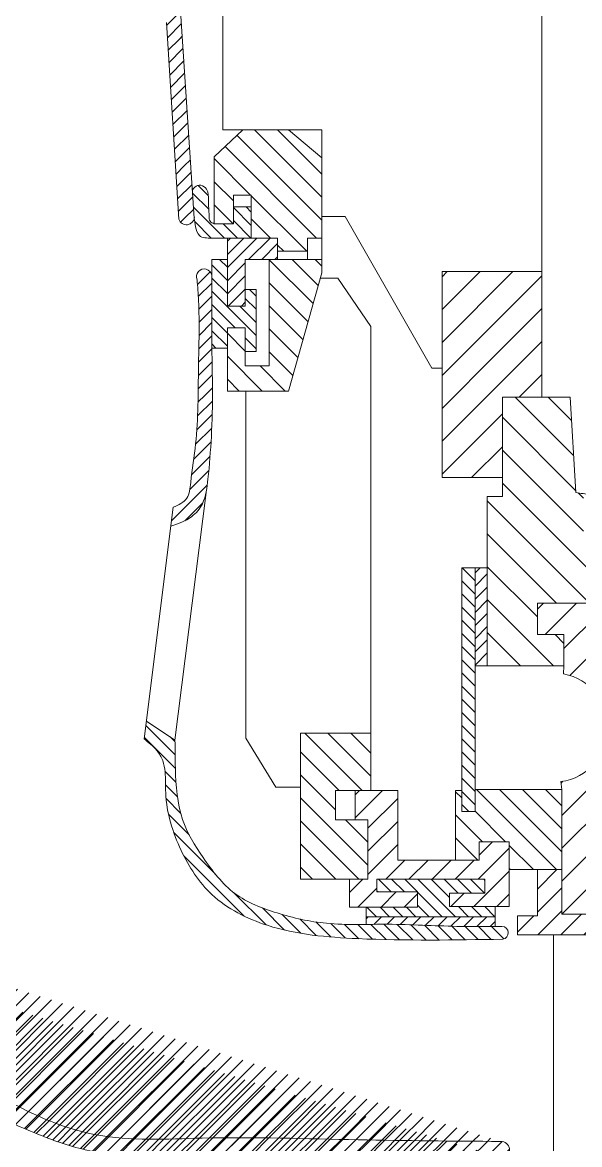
# Model space of a CAD drawing. Extents: x 0 to 420, y 0 to 297.
# Drawn here: x 187.74 to 196.75, y 206.93 to 225.08 of the extents above; entities that cross this region are included whole.
import ezdxf

# ---------------------------------------------------------------- set-up
doc = ezdxf.new("R2010")
doc.units = 0
doc.layers.get('0').update_dxf_attribs({"linetype": 'CONTINUOUS'})
pattern_1 = [(45, (-22278.84894499822, -14110.31309145952), (-0.1862814041743453, 0.1862814041743452), [])]
pattern_2 = [(45, (-22278.84894499822, -14110.31309145952), (-0.2661162916776361, 0.266116291677636), [])]
pattern_3 = [(45, (-22278.84894499822, -14110.31309145952), (-0.1064465166710545, 0.1064465166710544), [])]
pattern_4 = [(135, (-22278.84894499822, -14110.31309145952), (-0.1064465166710545, -0.1064465166710544), [])]
pattern_5 = [(135, (-22278.84894499822, -14110.31309145952), (-0.1862814041743454, -0.1862814041743451), [])]
pattern_6 = [(45, (-22278.84894499822, -14110.31309145952), (-0.1197523312549362, 0.1197523312549362), [])]

msp = doc.modelspace()

# ---------------------------------------------------------------- hatches: boundary and pattern name
at = {"lineweight": 0, "ltscale": 0.0007}
h = msp.add_hatch(dxfattribs=at)
h.set_pattern_fill('ANSI31', color=256, scale=0.17780091442155, angle=90, style=0)
h.set_pattern_definition([(135, (-22278.84894499822, -14110.31309145952), (-0.3991744375164543, -0.3991744375164539), [])])
edge = h.paths.add_edge_path()
edge.add_spline(control_points=[(205.5221335191965, 220.6778547719574), (204.8624074268671, 222.0901395928672), (203.6409993962477, 224.6587108267442), (201.4221865059074, 228.3592019372255), (198.9500422940407, 231.6609850664737), (195.6359060579598, 233.9923133584897), (192.486817290446, 235.138536203318), (190.5187138928867, 235.4445000766517), (189.7255463377278, 235.5678069200243)], knot_values=[0, 0, 0, 0, 0.0394116144397009, 0.07194053550463, 0.1092122998421962, 0.1428096829397149, 0.172874101123178, 0.1931697804338542, 0.1931697804338542, 0.1931697804338542, 0.1931697804338542], degree=3, periodic=0)
edge.add_line((189.7255463377407, 235.5678069200243), (186.8270464430812, 235.5678069200226))
edge.add_line((186.8270464430777, 235.5678069200223), (186.8270464430777, 234.8954384562427))
edge.add_line((186.8270464430777, 234.8954384562421), (190.0912147840007, 234.8954384562421))
edge.add_spline(control_points=[(190.0912147840142, 234.8954384562402), (190.3376907381801, 234.8518402524795), (191.4987393101251, 234.6464667409553), (194.1211283741214, 233.9472438982253), (197.3703948797969, 231.9575139427694), (200.2697622034728, 228.8886310484301), (202.8530067696299, 224.8968396577272), (204.2367127349538, 221.7363162475138), (205.0613791243729, 219.8526953810185)], knot_values=[0, 0, 0, 0, 0.0063362016953734, 0.0298472845141704, 0.068279229320375, 0.1008335283613333, 0.1360633846671188, 0.1880326541992186, 0.1880326541992186, 0.1880326541992186, 0.1880326541992186], degree=3, periodic=0)
edge.add_line((205.0677000830921, 219.8383548352867), (205.6722837651899, 219.8383548352818))
edge.add_line((205.6722837651889, 219.8383548352826), (205.8246473564619, 220.0290900983449))
edge.add_spline(control_points=[(205.8187040331227, 220.0418444204321), (205.7199177897989, 220.2538863692899), (205.6211315464838, 220.4659283181458), (205.5221335191965, 220.6778547719574)], knot_values=[0.1931697804338542, 0.1931697804338542, 0.1931697804338542, 0.1931697804338542, 0.1990838592113571, 0.1990838592113571, 0.1990838592113571, 0.1990838592113571], degree=3, periodic=0)
h = msp.add_hatch(dxfattribs=at)
h.set_pattern_fill('ANSI37', color=256, scale=0.3556018288431, style=0)
h.set_pattern_definition([(45, (-22278.84894499822, -14110.31309145952), (-0.7983488750329087, 0.7983488750329079), []), (135, (-22278.84894499822, -14110.31309145952), (-0.7983488750329087, -0.7983488750329079), [])])
edge = h.paths.add_edge_path()
edge.add_spline(control_points=[(207.0988679994607, 222.0870156284949), (207.0430023879331, 223.3894856511184), (206.9222628383364, 225.6169016822982), (205.4384542408886, 228.7018090105884), (204.3872910139259, 231.3401664099877), (202.6861967817271, 233.3750992455254), (201.6673822020032, 234.394501432968), (201.1513683807689, 234.9108128684205)], knot_values=[0, 0, 0, 0, 0.0325371009338241, 0.0558074828819014, 0.0858720184390901, 0.1038919056041721, 0.1223853360082364, 0.1223853360082364, 0.1223853360082364, 0.1223853360082364], degree=3, periodic=0)
edge.add_line((201.1513683807689, 234.9108128684162), (201.1513683807689, 235.5678069200243))
edge.add_line((201.1513683807689, 235.5678069200243), (189.7255463377268, 235.567806920026))
edge.add_spline(control_points=[(189.7255463377278, 235.5678069200243), (190.5187138928867, 235.4445000766517), (192.486817290446, 235.138536203318), (195.6359060579598, 233.9923133584897), (198.9500422940407, 231.6609850664737), (201.4221865059074, 228.3592019372255), (202.8626101799012, 225.9568925653344), (203.4933253900219, 224.7888621127372), (203.5138738315514, 224.7506771774634)], knot_values=[0, 0, 0, 0, 0.0202956793106762, 0.0503600974941394, 0.083957480591658, 0.1212292449292243, 0.1537581659941533, 0.1548566460277282, 0.1548566460277282, 0.1548566460277282, 0.1548566460277282], degree=3, periodic=0)
edge.add_line((203.5138738315601, 224.7506771774634), (204.5952412412743, 224.750677177465))
edge.add_line((204.5952412412757, 224.7506771774634), (207.0988679994564, 222.0870156285156))
h = msp.add_hatch(dxfattribs=at)
h.set_pattern_fill('ANSI31', color=256, scale=0.04741357717908, style=0)
h.set_pattern_definition(pattern_3)
edge = h.paths.add_edge_path()
edge.add_spline(control_points=[(190.2921780117253, 225.256755072889), (190.2789500900459, 225.3729004552172), (190.2548184588133, 225.5847838943513), (190.0796169608915, 225.8946664134829), (189.8672397460851, 226.2180866877066), (189.5132362508412, 226.4227662090882), (189.2754169039127, 226.5175243451546), (189.170703288372, 226.5592470525684)], knot_values=[0, 0, 0, 0, 0.0029219230961819, 0.0053304496666885, 0.0089214189910213, 0.0125582112758574, 0.0154192576419713, 0.0154192576419713, 0.0154192576419713, 0.0154192576419713], degree=3, periodic=0)
edge.add_line((189.170703288372, 226.5592470525727), (189.170703288372, 227.0845665367198))
edge.add_arc((189.0633755068359, 227.0845665367198), 0.1073277815366721, 0, 149.2909300618843)
edge.add_line((188.9710981453652, 227.1393765836975), (188.9710981453685, 226.389234412399))
edge.add_spline(control_points=[(188.9710981453652, 226.3892344124014), (189.060756121034, 226.3444790975313), (189.3088834618092, 226.2206193161592), (189.6370081883602, 226.0119504555646), (189.8814349766624, 225.7110882442972), (190.0034203706855, 225.4591122735209), (190.0495774040694, 225.2422831499337), (190.0600888783992, 225.1236835852037), (190.0643831802188, 225.0752315497556)], knot_values=[0, 0, 0, 0, 0.0025400655785161, 0.0070296001297371, 0.009687177092227, 0.0122527582127419, 0.0140349148909875, 0.0152658793943282, 0.0152658793943282, 0.0152658793943282, 0.0152658793943282], degree=3, periodic=0)
edge.add_line((190.0643831802232, 225.0752315497275), (190.081349697307, 224.810087403613))
edge.add_line((190.0813496973082, 224.8100874036144), (190.3223388801397, 224.8066643283889))
edge.add_line((190.322338880139, 224.8066643283877), (190.2921780117226, 225.256755072903))
h = msp.add_hatch(dxfattribs=at)
h.set_pattern_fill('ANSI31', color=256, scale=0.04741357717908, style=0)
h.set_pattern_definition(pattern_3)
h.paths.add_polyline_path([(190.3223388801432, 224.8066643283897), (190.0813496973082, 224.8100874036162), (190.2117032364886, 222.7729882359232), (190.4606107261392, 222.7432330886442)])
h = msp.add_hatch(dxfattribs=at)
h.set_pattern_fill('ANSI31', color=256, scale=0.08297376006339, angle=90, style=0)
h.set_pattern_definition(pattern_5)
h.paths.add_polyline_path([(192.0372900989784, 223.3377070919766), (191.3019372768122, 223.3377070919766), (190.8375039923424, 222.9032775214585), (190.8375039923424, 221.8206434063645), (191.1471264254577, 221.8206434063628), (191.1471264254577, 222.0913019351373), (191.1471264254577, 222.2846295859915), (191.4373970456594, 222.2846295859915), (191.4373970456594, 221.5889982881707), (191.8632516018293, 221.5889982881714), (191.8632516018293, 221.3763379178368), (192.3470359688285, 221.3763379178352), (192.3470359688285, 221.588998288173), (192.5770395145192, 221.5889982881714), (192.5770395145192, 222.883944801977)])
h = msp.add_hatch(dxfattribs=at)
h.set_pattern_fill('ANSI31', color=256, scale=0.04741357717908, style=0)
h.set_pattern_definition(pattern_3)
h.paths.add_polyline_path([(190.4606107261392, 222.7432330886442), (190.2117032364886, 222.7729882359211), (190.2548459597902, 222.098775580986), (190.5052166874685, 222.0775781723502)])
h = msp.add_hatch(dxfattribs=at)
h.set_pattern_fill('ANSI31', color=256, scale=0.04741357717908, angle=90, style=0)
h.set_pattern_definition(pattern_4)
edge = h.paths.add_edge_path()
edge.add_spline(control_points=[(190.5163267118794, 221.9117832393219), (190.5213814659928, 221.8665277084127), (190.5321176894661, 221.7704056257489), (190.5860760223232, 221.586822857497), (190.7222093764405, 221.5882142116394), (190.7989252640359, 221.5889982881697)], knot_values=[0, 0, 0, 0, 0.0011815603453188, 0.0025096168116767, 0.0042243151413623, 0.0042243151413623, 0.0042243151413623, 0.0042243151413623], degree=3, periodic=0)
edge.add_line((190.7989252640367, 221.5889982881697), (191.4373970456594, 221.5889982881709))
edge.add_line((191.4373970456594, 221.5889982881707), (191.4373970456594, 222.0913019351389))
edge.add_line((191.4373970456594, 222.0913019351389), (191.1471264254576, 222.0913019351371))
edge.add_line((191.1471264254577, 222.0913019351373), (191.1471264254577, 221.8206434063629))
edge.add_line((191.1471264254577, 221.8206434063628), (190.8375039923364, 221.8206434063645))
edge.add_spline(control_points=[(190.8375039923364, 221.8206434063642), (190.8119161459642, 221.830786216688), (190.7565700697363, 221.8527249427997), (190.7554042970467, 222.0101444404026), (190.7378707513098, 222.1682031172419), (190.7498086497959, 222.3679842669866), (190.6293366799912, 222.4594587420774), (190.5260547496862, 222.4282855102632), (190.4973175105416, 222.379805860672), (190.4862188812199, 222.361082501142)], knot_values=[0, 0, 0, 0, 0.0006394843056661, 0.0013831936699024, 0.0035245141277345, 0.0050511259748646, 0.0059956943838684, 0.0068579344156788, 0.0074004761800915, 0.0074004761800915, 0.0074004761800915, 0.0074004761800915], degree=3, periodic=0)
edge.add_line((190.4862188812234, 222.3610825011402), (190.5163267118805, 221.9117832393167))
h = msp.add_hatch(dxfattribs=at)
h.set_pattern_fill('ANSI31', color=256, scale=0.04741357717908, style=0)
h.set_pattern_definition(pattern_3)
h.paths.add_polyline_path([(190.5052166874643, 222.0775781723523), (190.2548459597947, 222.098775580986), (190.2670396090302, 221.9082193991515), (190.2696523578897, 221.9082636396067, -0.0407298687972907), (190.2680025824972, 221.9284826900708, 0.0407298687939087), (190.2696523578897, 221.908263639609), (190.516282720941, 221.9124397161785)])
h = msp.add_hatch(dxfattribs=at)
h.set_pattern_fill('ANSI31', color=256, scale=0.04741357717908, style=0)
h.set_pattern_definition(pattern_3)
edge = h.paths.add_edge_path()
edge.add_spline(control_points=[(190.5168894925786, 221.9067466418916), (190.5167017381744, 221.9084256053387), (190.516514225027, 221.9101044223312), (190.5163267118794, 221.9117832393239)], knot_values=[0.0041804835135873, 0.0041804835135873, 0.0041804835135873, 0.0041804835135873, 0.0042243151413726, 0.0042243151413726, 0.0042243151413726, 0.0042243151413726], degree=3, periodic=0)
edge.add_line((190.5162534356585, 221.912439220303), (190.2670396090341, 221.9082193991536))
edge.add_line((190.2670396090344, 221.9082193991536), (190.268022391538, 221.8928609712961))
edge.add_arc((190.3906048902742, 221.9329794380442), 0.1289804650752606, 198.1220958575318, 348.2649779047849)
h = msp.add_hatch(dxfattribs=at)
h.set_pattern_fill('ANSI31', color=256, scale=0.04741357717908, style=0)
h.set_pattern_definition(pattern_3)
h.paths.add_polyline_path([(191.0504929887973, 221.5889982881703), (191.0504929887939, 220.4870319096538), (191.340763608999, 220.4870319096538), (191.3407636089958, 221.2410088814755), (191.8632516018293, 221.2410088814755), (191.8632516018293, 221.5889982881714)])
h = msp.add_hatch(dxfattribs=at)
h.set_pattern_fill('ANSI31', color=256, scale=0.04741357717908, angle=90, style=0)
h.set_pattern_definition(pattern_4)
h.paths.add_polyline_path([(191.340763608999, 220.1390420469015), (191.3407636089968, 219.752387201249), (191.5149262732757, 219.752387201249), (191.5149262732757, 220.7576899823686), (191.3407636089979, 220.7576899823686), (191.340763608999, 220.4870319096538), (191.0504929887939, 220.4870319096538), (191.0504929887963, 221.2410088814787), (190.7989252640369, 221.241008881477), (190.7989252640369, 219.8103853596889), (191.0504929887953, 219.8103853596873), (191.0504929887939, 220.1390420469015)])
h = msp.add_hatch(dxfattribs=at)
h.set_pattern_fill('ANSI31', color=256, scale=0.08297376006339, angle=90, style=0)
h.set_pattern_definition(pattern_5)
h.paths.add_polyline_path([(192.5770395145192, 221.0283485111427), (192.5770395145192, 221.2410088814755), (191.7277918329905, 221.2410088814755), (191.7277918329905, 219.5203941114345), (191.3407636089958, 219.5203941114345), (191.340763608999, 220.1390420469015), (191.0504929887939, 220.1390420469015), (191.0504929887973, 219.1144065463038), (192.0374135357132, 219.1144065463038)])
h = msp.add_hatch(dxfattribs=at)
h.set_pattern_fill('ANSI31', color=256, scale=0.04741357717908, style=0)
h.set_pattern_definition(pattern_3)
edge = h.paths.add_edge_path()
edge.add_line((190.7983380265422, 219.8103853596896), (190.7989252640362, 219.8103853596879))
edge.add_line((190.7989252640359, 219.8103853596873), (190.7989252640359, 220.9880011333464))
edge.add_arc((190.6762334213939, 220.9641436130297), 0.1249898776975579, 11.00388874453261, 180.0000000015443)
edge.add_arc((190.6762334213939, 220.9641436130277), 0.1249898776975579, 180.0000000007721, 202.7180425935656)
edge.add_spline(control_points=[(190.5609406932632, 220.9158729556149), (190.5697080547587, 220.8021575703996), (190.6058974153367, 220.3327703918544), (190.5848021858422, 219.7185863882835), (190.5806712552639, 219.2111410249137), (190.5782028082446, 219.0641289730505)], knot_values=[0, 0, 0, 0, 0.0028843988437976, 0.0119060392097132, 0.0155999331047915, 0.0155999331047915, 0.0155999331047915, 0.0155999331047915], degree=3, periodic=0)
edge.add_line((190.5782028082446, 219.0641289730463), (190.8094477950276, 219.0319258633753))
edge.add_spline(control_points=[(190.8094477950347, 219.0319258633741), (190.809609948047, 219.0686043180738), (190.8098182426194, 219.3284366135887), (190.8036422655178, 219.5877091219569), (190.7983380265382, 219.8103853596917)], knot_values=[0, 0, 0, 0, 0.000926925230115, 0.0065669595654411, 0.0065669595654411, 0.0065669595654411, 0.0065669595654411], degree=3, periodic=0)
h = msp.add_hatch(dxfattribs=at)
h.set_pattern_fill('ANSI31', color=256, scale=0.1185339429477, style=0)
h.set_pattern_definition(pattern_2)
h.paths.add_polyline_path([(196.1353713308259, 219.6103187657707), (196.1353713308259, 221.0463481227908), (194.5217511732174, 221.0463481227888), (194.5217511732174, 219.8418863445368)])
h = msp.add_hatch(dxfattribs=at)
h.set_pattern_fill('ANSI31', color=256, scale=0.1185339429477, style=0)
h.set_pattern_definition(pattern_2)
h.paths.add_polyline_path([(196.1353713308217, 219.6103187657685), (194.521751173222, 219.8418863445368), (194.521751173222, 218.3255623678107), (195.4971862021367, 218.281267252061), (195.4971862021367, 219.0161495858228), (196.1353713308217, 219.0161495858228)])
h = msp.add_hatch(dxfattribs=at)
h.set_pattern_fill('ANSI31', color=256, scale=0.04741357717908, style=0)
h.set_pattern_definition(pattern_3)
edge = h.paths.add_edge_path()
edge.add_spline(control_points=[(190.1382169941804, 216.9320754771834), (190.257203174272, 216.9713674397312), (190.4633993810765, 217.0394991619671), (190.6969984423517, 217.3233738658876), (190.7494880731989, 217.7897653021299), (190.7968876371955, 218.3660831462463), (190.8084862563274, 218.8144291080806), (190.8094477950347, 219.0319258633741)], knot_values=[0.0065669595654411, 0.0065669595654411, 0.0065669595654411, 0.0065669595654411, 0.0096790771732284, 0.0119606226392497, 0.0154102631080732, 0.0212384002604834, 0.0267349030875294, 0.0267349030875294, 0.0267349030875294, 0.0267349030875294], degree=3, periodic=0)
edge.add_line((190.8094477950347, 219.0319258633765), (190.5782028082415, 219.0641289730493))
edge.add_spline(control_points=[(190.5782028082446, 219.0641289730505), (190.5736622480927, 218.7937091265477), (190.557877984021, 218.3128682871744), (190.4674528006461, 217.7734465526847), (190.4334726996691, 217.3534555102448), (190.2625811443059, 217.2753722263835), (190.1764388071353, 217.2360839580235)], knot_values=[0.0155999331047915, 0.0155999331047915, 0.0155999331047915, 0.0155999331047915, 0.0223946292364232, 0.0277428543595392, 0.0299310460003831, 0.0321520354687127, 0.0321520354687127, 0.0321520354687127, 0.0321520354687127], degree=3, periodic=0)
edge.add_line((190.1764388073079, 217.2360839581271), (190.1382169941802, 216.9320754771874))
h = msp.add_hatch(dxfattribs=at)
h.set_pattern_fill('ANSI31', color=256, scale=0.1185339429477, angle=90, style=0)
h.set_pattern_definition([(135, (-22278.84894499822, -14110.31309145952), (-0.2661162916776361, -0.266116291677636), [])])
edge = h.paths.add_edge_path()
edge.add_spline(control_points=[(196.8072745910837, 217.4557615735956), (196.7657967059698, 217.462382461821), (196.7246588594167, 217.4675954250928), (196.6835210128605, 217.472808388364)], knot_values=[0.0164223147131656, 0.0164223147131656, 0.0164223147131656, 0.0164223147131656, 0.0174883821772564, 0.0174883821772564, 0.0174883821772564, 0.0174883821772564], degree=3, periodic=0)
edge.add_line((196.6835210128605, 217.472808388364), (196.5945502250602, 219.0161495858247))
edge.add_line((196.5945502250602, 219.0161495858247), (195.4971862021405, 219.0161495858247))
edge.add_line((195.4971862021405, 219.0161495858247), (195.4971862021405, 217.412292760838))
edge.add_line((195.4971862021405, 217.4122927608381), (195.2533269833787, 217.4122927608381))
edge.add_line((195.2533269833787, 217.4122927608381), (195.2533269833787, 214.6715244477627))
edge.add_line((195.2533269833787, 214.6715244477626), (196.4929421146827, 214.6715244477626))
edge.add_line((196.4929421146826, 214.6715244477626), (196.4929421146826, 215.1790741780629))
edge.add_line((196.4929421146826, 215.1790741780629), (196.0661894049136, 215.1790741780629))
edge.add_line((196.0661894049136, 215.1790741780629), (196.0661894049136, 215.6866239083612))
edge.add_line((196.0661894049136, 215.6866239083612), (197.1635534278367, 215.6866239083612))
edge.add_line((197.1635534278367, 215.6866239083612), (197.1635534278367, 216.3502124705132))
edge.add_line((197.1635534278367, 216.3502124705132), (196.8072745910837, 216.3502124705132))
edge.add_line((196.8072745910837, 216.3502124705132), (196.8072745910837, 217.4557615735956))
h = msp.add_hatch(dxfattribs=at)
h.set_pattern_fill('ANSI31', color=256, scale=0.1185339429477, style=0)
h.set_pattern_definition(pattern_2)
h.paths.add_polyline_path([(195.4971862021367, 218.281267252063), (194.521751173222, 218.3255623678084), (194.521751173222, 217.7168224453222), (195.4971862021367, 217.7168224453222)])
h = msp.add_hatch(dxfattribs=at)
h.set_pattern_fill('ANSI31', color=256, scale=0.04741357717908, angle=90, style=0)
h.set_pattern_definition(pattern_4)
h.paths.add_polyline_path([(195.0565008073039, 214.6715244477626), (195.0565008073075, 216.2566769314541), (194.840601110913, 216.2566769314541), (194.840601110913, 212.3167093952409), (195.0565008073039, 212.3167093952424)])
h = msp.add_hatch(dxfattribs=at)
h.set_pattern_fill('ANSI31', color=256, scale=0.04741357717908, style=0)
h.set_pattern_definition(pattern_3)
h.paths.add_polyline_path([(195.0565008073039, 214.671524447761), (195.2533269833787, 214.6715244477626), (195.2533269833787, 216.2566769314558), (195.0565008073075, 216.2566769314541)])
h = msp.add_hatch(dxfattribs=at)
h.set_pattern_fill('ANSI31', color=256, scale=0.1185339429477, style=0)
h.set_pattern_definition(pattern_2)
edge = h.paths.add_edge_path()
edge.add_ellipse((197.5688129663092, 215.7160369739916), major_axis=(-0.2711394360876292, -0.7278476506421728), ratio=0.6061678507868549, start_angle=293.8231415403214, end_angle=383.40167314270457, ccw=False)
edge.add_line((197.0725145528832, 215.6866239083612), (196.0661894049136, 215.6866239083612))
edge.add_line((196.0661894049136, 215.6866239083612), (196.0661894049136, 215.1790741780629))
edge.add_line((196.0661894049136, 215.1790741780629), (196.4929421146826, 215.1790741780629))
edge.add_line((196.4929421146826, 215.1790741780629), (196.4929421146826, 214.6715244477627))
edge.add_line((196.4929421146826, 214.6715244477627), (196.4863809959977, 214.5413463974924))
edge.add_arc((196.326544120885, 213.6748210444166), 0.8811435831738856, -82.39213965861433, 79.54885352082869, ccw=False)
edge.add_line((196.443200810568, 212.8014338273587), (196.4575944108369, 212.6720184903197))
edge.add_line((196.4575944108369, 212.6720184903197), (196.4575944108369, 211.3778685780795))
edge.add_line((196.4575944108369, 211.3778685780795), (196.4575944108369, 210.6588962765343))
edge.add_line((196.4575944108369, 210.6588962765343), (196.9824903637289, 210.6588962765343))
edge.add_ellipse((197.5688129663092, 210.6460289008416), major_axis=(0, -1.55804385578237), ratio=0.3763325381992217, start_angle=178.6852920791057, end_angle=268.7427945070639, ccw=False)
edge.add_line((197.6045037833881, 212.2011836563617), (197.6045037833881, 215.0281686117389))
h = msp.add_hatch(dxfattribs=at)
h.set_pattern_fill('ANSI31', color=256, scale=0.04741357717908, angle=90, style=0)
h.set_pattern_definition(pattern_4)
edge = h.paths.add_edge_path()
edge.add_line((190.2035664793877, 213.4728712273995), (189.7419581530095, 213.780313733901))
edge.add_line((189.7419581530082, 213.7803137339007), (189.705390374365, 213.4894611047572))
edge.add_spline(control_points=[(189.7053903743647, 213.489461104754), (189.7791211306219, 213.4320271459985), (189.9028271672258, 213.3356640030649), (189.9999115498773, 213.1706838939357), (190.0239047528414, 213.0795239706025), (190.0299157516247, 213.0488387886083)], knot_values=[0, 0, 0, 0, 0.0023463934771473, 0.003936797234924, 0.0047258964750979, 0.0047258964750979, 0.0047258964750979, 0.0047258964750979], degree=3, periodic=0)
edge.add_line((190.0299157516163, 213.048838788632), (190.2097942299289, 213.0289766444646))
edge.add_spline(control_points=[(190.2097942299251, 213.0289766444639), (190.2057609691619, 213.177947402736), (190.2046637242791, 213.3254093150665), (190.2035664793919, 213.4728712273995)], knot_values=[0, 0, 0, 0, 0.0037460591093232, 0.0037460591093232, 0.0037460591093232, 0.0037460591093232], degree=3, periodic=0)
h = msp.add_hatch(dxfattribs=at)
h.set_pattern_fill('ANSI31', color=256, scale=0.08297376006339, angle=90, style=0)
h.set_pattern_definition(pattern_5)
h.paths.add_polyline_path([(193.3728034161239, 212.6540953057), (193.3728034161239, 213.5837436032717), (192.2316186033325, 213.5837436032717), (192.2316186033325, 211.2214059312679), (193.3213975250629, 211.2214059312679), (193.3213975250629, 212.1816280786906), (193.1157788838067, 212.1816280786906), (192.7970698667874, 212.1816280786906), (192.7970698667874, 212.6540953057)])
h = msp.add_hatch(dxfattribs=at)
h.set_pattern_fill('ANSI31', color=256, scale=0.04741357717908, angle=90, style=0)
h.set_pattern_definition(pattern_4)
edge = h.paths.add_edge_path()
edge.add_spline(control_points=[(190.4425227914892, 211.9213791806648), (190.3971736092183, 212.0070564613518), (190.2433544277924, 212.3477329455681), (190.2178237289117, 212.7387108480102), (190.2099183386897, 213.0243926174055), (190.2097942299251, 213.0289766444639)], knot_values=[0.0037460591093232, 0.0037460591093232, 0.0037460591093232, 0.0037460591093232, 0.0062002407611943, 0.0132665626019593, 0.0133818337901822, 0.0133818337901822, 0.0133818337901822, 0.0133818337901822], degree=3, periodic=0)
edge.add_line((190.2097942299251, 213.0289766444684), (190.0299157516123, 213.0488387886322))
edge.add_spline(control_points=[(190.0299157516247, 213.0488387886083), (190.0358620215942, 213.018484036804), (190.0547571347081, 212.8745145790918), (190.0389648208535, 212.4922056159013), (190.1203353516366, 212.1464516818312), (190.2044998521792, 211.9213791806627)], knot_values=[0.0047258964750979, 0.0047258964750979, 0.0047258964750979, 0.0047258964750979, 0.0055064983821878, 0.0083747581966499, 0.0143815661783325, 0.0143815661783325, 0.0143815661783325, 0.0143815661783325], degree=3, periodic=0)
edge.add_line((190.2044998521792, 211.9213791806627), (190.4425227914833, 211.9213791806627))
h = msp.add_hatch(dxfattribs=at)
h.set_pattern_fill('ANSI31', color=256, scale=0.08297376006339, style=0)
h.set_pattern_definition(pattern_1)
h.paths.add_polyline_path([(195.2161577721875, 211.2214059312679), (195.2161577721875, 210.9954433945556), (194.6404254535982, 210.9954433945556), (194.6404254535982, 210.7797515503965), (195.6068329444237, 210.7797515503965), (195.6068329444237, 211.8273971565774), (195.1205612514221, 211.8273971565774), (195.1205612514221, 211.5295370823187), (194.7401665189508, 211.5295370823187), (193.8046015781626, 211.5295370823187), (193.8046015781626, 212.6540953057), (193.3728034161239, 212.6540953057), (193.1157788838067, 212.6540953057), (193.1157788838067, 212.1816280786906), (193.3213975250629, 212.1816280786906), (193.3213975250629, 211.2214059312679), (193.0263188735957, 211.2214059312679), (193.0263188735957, 210.7694808578416), (194.1263788504608, 210.7694808578416), (194.1263788504608, 211.0159855481403), (193.4683987061424, 211.0159855481403), (193.4683987061424, 211.2214059312679)])
h = msp.add_hatch(dxfattribs=at)
h.set_pattern_fill('ANSI31', color=256, scale=0.08297376006339, angle=90, style=0)
h.set_pattern_definition(pattern_5)
h.paths.add_polyline_path([(195.6068329444237, 211.8273971565774), (195.6068329444237, 211.3778685780795), (196.4575944108369, 211.3778685780795), (196.4575944108369, 212.6720184903197), (195.0565008073039, 212.6720184903197), (195.0565008073039, 212.3167093952424), (194.840601110913, 212.3167093952409), (194.840601110913, 212.6593505343582), (194.7401665189508, 212.65935053436), (194.7401665189508, 211.5295370823187), (195.1205612514221, 211.5295370823187), (195.1205612514221, 211.8273971565774)])
h = msp.add_hatch(dxfattribs=at)
h.set_pattern_fill('ANSI31', color=256, scale=0.04741357717908, angle=90, style=0)
h.set_pattern_definition(pattern_4)
edge = h.paths.add_edge_path()
edge.add_spline(control_points=[(193.1654815530555, 210.4903584952086), (192.9932766298577, 210.4900569024945), (192.5504437202149, 210.4990685173271), (191.8724815725446, 210.6494524185729), (191.1234977136573, 210.9400402742084), (190.7228084922834, 211.4652763238023), (190.5059717810238, 211.8015063050359), (190.4425227914892, 211.9213791806648)], knot_values=[0.0133818337901822, 0.0133818337901822, 0.0133818337901822, 0.0133818337901822, 0.0177325984153978, 0.0246012066744614, 0.0309307522637284, 0.0374772584888666, 0.0409109553751366, 0.0409109553751366, 0.0409109553751366, 0.0409109553751366], degree=3, periodic=0)
edge.add_line((190.4425227914847, 211.9213791806627), (190.2044998521775, 211.9213791806627))
edge.add_spline(control_points=[(190.2044998521792, 211.9213791806627), (190.2340320728724, 211.8424041884257), (190.3824716777652, 211.4933184632133), (190.7800608232837, 210.8774971577026), (191.8284397175575, 210.3531453858141), (192.6768015098694, 210.2824853072464), (193.1809355360589, 210.2603470697925), (193.1916972487327, 210.2598834264945)], knot_values=[0.0143815661783325, 0.0143815661783325, 0.0143815661783325, 0.0143815661783325, 0.0164892764106234, 0.0238297639239011, 0.0324819224604977, 0.0449437162639102, 0.0452155514954069, 0.0452155514954069, 0.0452155514954069, 0.0452155514954069], degree=3, periodic=0)
edge.add_line((193.1916972486553, 210.2598834264989), (193.1654815530584, 210.4903584952095))
h = msp.add_hatch(dxfattribs=at)
h.set_pattern_fill('ANSI31', color=256, scale=0.08297376006339, style=0)
h.set_pattern_definition(pattern_1)
edge = h.paths.add_edge_path()
edge.add_line((199.1056771735432, 210.3232870844588), (199.1056771735429, 210.6806222686418))
edge.add_line((199.1056771735427, 210.680622268642), (199.4146682027299, 210.680622268642))
edge.add_line((199.4146682027299, 210.680622268642), (199.4146682027299, 210.9668191703701))
edge.add_line((199.4146682027299, 210.9668191703696), (199.1707283699617, 210.9668191703696))
edge.add_line((199.1707283699617, 210.9668191703696), (199.1707283699617, 211.3309592054447))
edge.add_spline(control_points=[(199.1707283699617, 211.3309592054449), (199.11210559279, 211.3436442354949), (198.9637830736117, 211.3609054324332), (198.8112059987673, 211.3224065460387), (198.717343499768, 211.298722767271)], knot_values=[0, 0, 0, 0, 0.9412794793044218, 2.446030947101434, 2.446030947101434, 2.446030947101434, 2.446030947101434], degree=3, periodic=0)
edge.add_line((198.7173434997692, 211.2987227672712), (198.7173434997692, 210.6588962765343))
edge.add_line((198.7173434997692, 210.6588962765343), (196.4575944108369, 210.6588962765343))
edge.add_line((196.4575944108369, 210.6588962765343), (196.4575944108369, 211.3778685780795))
edge.add_line((196.4575944108369, 211.3778685780795), (196.0645586635412, 211.3778685780795))
edge.add_line((196.0645586635409, 211.3778685780795), (196.0645586635409, 210.6319803762957))
edge.add_line((196.0645586635409, 210.6319803762957), (195.7393051429367, 210.6319803762957))
edge.add_line((195.7393051429367, 210.6319803762957), (195.7393051429367, 210.3232870844588))
edge.add_line((195.7393051429367, 210.3232870844588), (196.3247616030999, 210.3232870844588))
edge.add_line((196.3247616030997, 210.3232870844588), (199.1056771735429, 210.3232870844588))
h = msp.add_hatch(dxfattribs=at)
h.set_pattern_fill('ANSI31', color=256, scale=0.04741357717908, angle=90, style=0)
h.set_pattern_definition(pattern_4)
h.paths.add_polyline_path([(193.4683987061424, 211.2214059312679), (193.4683987061424, 211.0159855481403), (194.1263788504608, 211.0159855481403), (194.1263788504608, 210.7694808578416), (193.2938249801914, 210.7694808578416), (193.2938249801914, 210.6154150901976), (195.3811475280197, 210.6154150901976), (195.3811475280197, 210.7797515503965), (194.6404254535982, 210.7797515503965), (194.6404254535982, 210.9954433945556), (195.2161577721875, 210.9954433945556), (195.2161577721875, 211.2214059312679)])
h = msp.add_hatch(dxfattribs=at)
h.set_pattern_fill('ANSI31', color=256, scale=0.04741357717908, style=0)
h.set_pattern_definition(pattern_3)
edge = h.paths.add_edge_path()
edge.add_line((183.9355363256073, 209.5670982195248), (183.9355363256073, 210.2307494686461))
edge.add_spline(control_points=[(195.4949197793139, 206.7149365032992), (194.6910636257386, 206.7065503582347), (193.0117156883039, 206.6890307368875), (190.7778474081329, 206.8127587593076), (189.0180133592299, 206.7084419006045), (187.7580489288717, 207.1768428251937), (186.701053529301, 207.6792729141088), (185.757189594821, 208.404624840245), (185.1501463171507, 209.0946445812183), (184.7565616658884, 209.6915845920897), (184.4070045094972, 210.2315878060151), (184.0087313972947, 210.287070253312), (183.8443255760699, 210.30997322374)], knot_values=[0, 0, 0, 0, 0.0203193891682645, 0.0424495404278382, 0.0569147178967308, 0.0640535333773001, 0.0761673391349356, 0.0864603431669737, 0.0939748107520913, 0.0991690380035961, 0.1049220107112571, 0.1089662795721281, 0.1089662795721281, 0.1089662795721281, 0.1089662795721281], degree=3, periodic=0)
edge.add_line((183.8443255760679, 210.3099732237415), (183.4977130357308, 210.3099732237415))
edge.add_line((183.4977130357308, 210.3099732237415), (183.4977130357308, 209.9745407813317))
edge.add_line((183.4977130357308, 209.9745407813317), (183.1438563114467, 209.9745407813317))
edge.add_line((183.1438563114467, 209.9745407813317), (183.1438563114467, 210.4598765367481))
edge.add_line((183.1438563114467, 210.4598765367481), (182.7959964077948, 210.4598765367481))
edge.add_line((182.7959964077948, 210.4598765367481), (182.7959964077948, 210.8313682164702))
edge.add_line((182.7959964077948, 210.8313682164702), (182.3161904504919, 210.8313682164719))
edge.add_line((182.3161904504919, 210.8313682164717), (182.3161904504919, 210.4598765367481))
edge.add_line((182.3161904504919, 210.4598765367481), (181.9907184720794, 210.4598765367481))
edge.add_line((181.9907184720796, 210.4598765367481), (181.9907184720796, 209.5670982195252))
edge.add_line((181.9907184720796, 209.5670982195248), (183.9355363256073, 209.5670982195248))
h = msp.add_hatch(dxfattribs=at)
h.set_pattern_fill('ANSI31', color=256, scale=0.053340274326465, style=0)
h.set_pattern_definition(pattern_6)
edge = h.paths.add_edge_path()
edge.add_spline(control_points=[(195.4681577749557, 206.9822938118122), (194.700207842855, 206.9877365144421), (193.0902146075549, 206.99914704272), (190.9225356954781, 207.0765979029925), (188.8896718201293, 206.9463433979787), (187.3565825450592, 207.6677147679468), (186.1810498397158, 208.4991495682444), (185.3609613626466, 209.3875747511951), (184.8482773297391, 210.1298557539212), (184.3014881085692, 210.5544745706711), (183.9858963303408, 210.589983090268), (183.8644987699139, 210.6036420254844)], knot_values=[0, 0, 0, 0, 0.019417609482166, 0.0407086694133908, 0.0551650517837522, 0.0700467591523901, 0.0823259388381433, 0.0915860356636553, 0.100397661015603, 0.1052803876988567, 0.1083327499900303, 0.1083327499900303, 0.1083327499900303, 0.1083327499900303], degree=3, periodic=0)
edge.add_line((183.8644987698879, 210.6036420254844), (183.2666751364006, 210.6036420254827))
edge.add_line((183.2666751364007, 210.6036420254844), (183.2666751363973, 210.1538744506998))
edge.add_line((183.2666751364007, 210.1538744506981), (183.4367183853941, 210.1538744506998))
edge.add_line((183.4367183853907, 210.1538744507002), (183.4367183853876, 210.3099732237384))
edge.add_line((183.4367183853865, 210.30997322374), (183.8443255760376, 210.3099732237449))
edge.add_spline(control_points=[(183.8443255760699, 210.3099732237421), (183.8747905375315, 210.3057292249232), (183.9052554989927, 210.3014852261019), (183.9355363249762, 210.2969187534708)], knot_values=[0, 0, 0, 0, 0.0007494168640956, 0.0007494168640956, 0.0007494168640956, 0.0007494168640956], degree=3, periodic=0)
edge.add_spline(control_points=[(183.9355363249762, 210.2969187534708), (184.0442390997414, 210.2805259296325), (184.1505689534551, 210.2599774432302), (184.2460075219327, 210.2203552054398)], knot_values=[0.0007494168640956, 0.0007494168640956, 0.0007494168640956, 0.0007494168640956, 0.0034396899967177, 0.0034396899967177, 0.0034396899967177, 0.0034396899967177], degree=3, periodic=0)
edge.add_line((184.2460075219757, 210.2203552054225), (184.2460075219725, 210.5186109513106))
h = msp.add_hatch(dxfattribs=at)
h.set_pattern_fill('ANSI31', color=256, scale=0.04741357717908, angle=90, style=0)
h.set_pattern_definition(pattern_4)
edge = h.paths.add_edge_path()
edge.add_spline(control_points=[(195.4908410797606, 210.4603795048221), (195.4542762219007, 210.4600157114543), (195.4177113640451, 210.4596519180885), (195.3811475280178, 210.4593127033901)], knot_values=[0.0595965233780954, 0.0595965233780954, 0.0595965233780954, 0.0595965233780954, 0.0605215681208142, 0.0605215681208142, 0.0605215681208142, 0.0605215681208142], degree=3, periodic=0)
edge.add_spline(control_points=[(195.3811475280178, 210.4593127033901), (195.1740646285719, 210.4573915274185), (194.5959007834299, 210.4542283630042), (193.9021824216856, 210.4997183201325), (193.4117308579414, 210.4922459798945), (193.2938249801884, 210.4911427631097)], knot_values=[0.0419911978150951, 0.0419911978150951, 0.0419911978150951, 0.0419911978150951, 0.0472302801502287, 0.0566207374898827, 0.0595965233780954, 0.0595965233780954, 0.0595965233780954, 0.0595965233780954], degree=3, periodic=0)
edge.add_spline(control_points=[(193.2938249801884, 210.4911427631097), (193.2510238722286, 210.4907422834918), (193.2082379608258, 210.4904333770465), (193.1654815530555, 210.4903584952086)], knot_values=[0.0409109553751366, 0.0409109553751366, 0.0409109553751366, 0.0409109553751366, 0.0419911978150951, 0.0419911978150951, 0.0419911978150951, 0.0419911978150951], degree=3, periodic=0)
edge.add_line((193.1654815530555, 210.4903584952086), (193.1916972486525, 210.2598834264949))
edge.add_spline(control_points=[(193.1916972487327, 210.2598834264945), (193.9635610950757, 210.2266294723852), (194.733108986494, 210.2394667533479), (195.5026568779124, 210.252304034317)], knot_values=[0.0452155514954069, 0.0452155514954069, 0.0452155514954069, 0.0452155514954069, 0.0647124284083057, 0.0647124284083057, 0.0647124284083057, 0.0647124284083057], degree=3, periodic=0)
edge.add_arc((195.4885700265153, 210.3558773186236), 0.1045268606824542, 277.7451910812293, 448.7550375624307)
h = msp.add_hatch(dxfattribs=at)
h.set_pattern_fill('ANSI31', color=256, scale=0.04741357717908, style=0)
h.set_pattern_definition(pattern_3)
edge = h.paths.add_edge_path()
edge.add_line((193.2938249801914, 210.6154150901976), (193.2938249801914, 210.4911427631097))
edge.add_spline(control_points=[(193.2938249801914, 210.4911427631097), (193.4117308579459, 210.4922459798954), (193.9021824216931, 210.4997183201352), (194.5959007834337, 210.4542283630095), (195.1740646285709, 210.4573915274217), (195.3811475280197, 210.4593127033926)], knot_values=[0.0419911978150897, 0.0419911978150897, 0.0419911978150897, 0.0419911978150897, 0.0449669837032916, 0.0543574410429456, 0.0595965233780871, 0.0595965233780871, 0.0595965233780871, 0.0595965233780871], degree=3, periodic=0)
edge.add_line((195.3811475280197, 210.4593127033926), (195.3811475280197, 210.6154150901975))
edge.add_line((195.3811475280197, 210.6154150901976), (193.2938249801912, 210.6154150901976))
h = msp.add_hatch(dxfattribs=at)
h.set_pattern_fill('ANSI31', color=256, scale=0.053340274326465, style=0)
h.set_pattern_definition(pattern_6)
edge = h.paths.add_edge_path()
edge.add_spline(control_points=[(192.6922046427912, 207.0197689600709), (192.0114450073411, 207.0358859972436), (190.7614043033358, 207.0662735079452), (188.8896718201293, 206.9463433979787), (187.6363628592536, 207.5360684823572), (186.9798897713164, 207.9526651815864), (186.8270464430821, 208.0576516923667)], knot_values=[0.03360173266426, 0.03360173266426, 0.03360173266426, 0.03360173266426, 0.0508797617830258, 0.0653361441533871, 0.080217851522025, 0.0849021096954053, 0.0849021096954053, 0.0849021096954053, 0.0849021096954053], degree=3, periodic=0)
edge.add_line((186.8270464430821, 208.057651692371), (186.8270464430787, 207.658908221532))
edge.add_spline(control_points=[(186.8270464430821, 207.6589082215317), (187.1848714428404, 207.4498185755493), (187.8183025813845, 207.1544430924215), (189.0180133592257, 206.7084419006022), (190.6436322998155, 206.8048029531927), (191.9520646788022, 206.7463193269932), (192.6922046427869, 206.7249186164295)], knot_values=[0.0344113831997225, 0.0344113831997225, 0.0344113831997225, 0.0344113831997225, 0.044912746194828, 0.0520515616753705, 0.066516739144292, 0.0853114719843831, 0.0853114719843831, 0.0853114719843831, 0.0853114719843831], degree=3, periodic=0)
edge.add_line((192.6922046427869, 206.7249186164316), (192.6922046427835, 207.0197689600727))
h = msp.add_hatch(dxfattribs=at)
h.set_pattern_fill('ANSI31', color=256, scale=0.053340274326465, style=0)
h.set_pattern_definition(pattern_6)
edge = h.paths.add_edge_path()
edge.add_spline(control_points=[(195.4681577749557, 206.9822938118122), (194.700207842855, 206.9877365144421), (193.7735459569064, 206.9943040585921), (192.8503192850418, 207.0160255836526), (192.6922046427912, 207.0197689600709)], knot_values=[0.0849021096954053, 0.0849021096954053, 0.0849021096954053, 0.0849021096954053, 0.1043197191775712, 0.1083327499900303, 0.1083327499900303, 0.1083327499900303, 0.1083327499900303], degree=3, periodic=0)
edge.add_line((192.6922046427825, 207.0197689600731), (192.6922046427825, 206.7249186164286))
edge.add_spline(control_points=[(192.6922046427869, 206.7249186164295), (192.8235540208244, 206.7211207266282), (193.1116818081008, 206.713595735049), (193.4002024586957, 206.709331500877), (193.5572641036364, 206.707787667033)], knot_values=[0.0853114719843831, 0.0853114719843831, 0.0853114719843831, 0.0853114719843831, 0.0886468904038374, 0.0926267035841096, 0.0926267035841096, 0.0926267035841096, 0.0926267035841096], degree=3, periodic=0)
edge.add_spline(control_points=[(193.5572641036364, 206.707787667033), (194.0391289934814, 206.7030511871259), (194.5218740220147, 206.705619840072), (195.004841488758, 206.7100347255622)], knot_values=[0.0926267035841096, 0.0926267035841096, 0.0926267035841096, 0.0926267035841096, 0.1048367644199659, 0.1048367644199659, 0.1048367644199659, 0.1048367644199659], degree=3, periodic=0)
edge.add_spline(control_points=[(195.004841488758, 206.7100347255622), (195.1681839568073, 206.7115278660766), (195.3315518680627, 206.713232184689), (195.4949197793139, 206.7149365032992)], knot_values=[0.1048367644199659, 0.1048367644199659, 0.1048367644199659, 0.1048367644199659, 0.1089662795721302, 0.1089662795721302, 0.1089662795721302, 0.1089662795721302], degree=3, periodic=0)
edge.add_arc((195.4763605509933, 206.8480968260746), 0.1344474489004736, 277.9344894030827, 450.0001881797636)
edge.add_arc((195.4763605509977, 206.8480968260746), 0.1344474489004737, 90.00018818119942, 93.49784629599907)

# ---------------------------------------------------------------- linework, layer by layer
for p, q in [((196.1353713308244, 227.1099068972967), (196.1353713308244, 219.0161495858232)), ((190.9786871356278, 225.7495599611249), (190.9786871356278, 223.3377070919766)), ((190.2921780117257, 225.2567550728867), (190.5163267118798, 221.9117832393235)), ((190.0643831802199, 225.0752315497532), (190.2680223915405, 221.8928609712956)), ((190.8375039923424, 222.9032775214585), (191.3019372768141, 223.3377070919782)), ((190.9786871356278, 223.3377070919766), (192.5770395145192, 223.3377070919766)), ((192.5770395145192, 222.883944801977), (192.0372900989764, 223.3377070919782)), ((192.5770395145192, 223.3377070919766), (192.5770395145192, 221.0283485111427)), ((190.8375039923424, 222.9032775214585), (190.8375039923424, 221.8206434063629)), ((191.1471264254577, 222.2846295859919), (191.1471264254577, 222.0913019351373)), ((191.4373970456594, 222.2846295859919), (191.1471264254577, 222.2846295859919)), ((191.4373970456594, 222.2846295859919), (191.4373970456594, 221.5889982881716)), ((191.1471264254577, 222.0913019351373), (191.1471264254577, 221.8206434063629)), ((191.1471264254577, 222.0913019351373), (191.4373970456594, 222.0913019351391)), ((192.5770395145192, 221.9396355558957), (192.9569914425321, 221.9396355558957)), ((192.9569914425321, 221.9396355558957), (194.3591785658437, 219.4830953069626)), ((191.1471264254577, 221.8206434063629), (190.8375039923391, 221.8206434063645)), ((191.8632516018258, 221.5889982881716), (190.7989252640403, 221.5889982881697)), ((191.0504929887939, 220.4870319096523), (191.0504929887973, 221.5889982881697)), ((191.8632516018293, 221.5889982881697), (191.8632516018293, 221.2410088814755)), ((192.3470359688285, 221.5889982881716), (192.3470359688285, 221.2410088814755)), ((192.5770395145192, 221.5889982881716), (192.3470359688319, 221.5889982881732)), ((192.3470359688285, 221.3763379178355), (191.8632516018293, 221.3763379178371)), ((190.7989252640369, 221.241008881477), (190.7989252640369, 219.8103853596889)), ((191.0504929887939, 221.2410088814787), (190.7989252640369, 221.241008881477)), ((192.5770395145224, 221.2410088814755), (191.340763608999, 221.2410088814755)), ((191.3407636089958, 221.2410088814755), (191.340763608999, 220.4870319096523)), ((191.7277918329905, 219.5203941114347), (191.7277918329905, 221.241008881477)), ((192.5770395145192, 221.0283485111427), (192.0374135357132, 219.1144065463041)), ((194.5217511732244, 221.04634812279), (194.5217511732244, 217.7168224453231)), ((196.1353713308277, 221.04634812279), (194.5217511732244, 221.04634812279)), ((192.8381947027101, 220.9386983544124), (192.5517631192799, 220.9386983544106)), ((192.8381947027101, 220.9386983544124), (193.3728034161239, 220.1580999763505)), ((191.5149262732757, 220.7576899823686), (191.3407636089958, 220.7576899823686)), ((191.5149262732757, 219.7523872012491), (191.5149262732757, 220.7576899823686)), ((191.3407636089958, 220.487031909654), (191.0504929887973, 220.487031909654)), ((191.0504929887973, 219.1144065463041), (191.0504929887939, 220.1390420469016)), ((191.3407636089958, 220.1390420469016), (191.0504929887973, 220.1390420469016)), ((191.340763608999, 220.1390420468996), (191.3407636089958, 219.5203941114347)), ((193.3728034161239, 220.1580999763505), (193.3728034161239, 212.6540953057)), ((190.7989252640369, 219.8103853596889), (191.0504929887973, 219.8103853596873)), ((191.5149262732757, 219.7523872012491), (191.3407636089958, 219.7523872012491)), ((191.3407636089958, 219.5203941114347), (191.7277918329905, 219.5203941114347)), ((194.3591785658437, 219.4830953069626), (194.5217511732244, 219.4830953069626)), ((192.0374135357132, 219.1144065463041), (191.0504929887973, 219.1144065463041)), ((191.3513511794373, 213.5006117032548), (191.3513511794373, 219.1144065463041)), ((195.4971862021405, 219.0161495858249), (195.4971862021405, 217.4122927608381)), ((196.5945502250602, 219.0161495858249), (195.4971862021405, 219.0161495858249)), ((196.6835210128605, 217.4728083883644), (196.5945502250602, 219.0161495858249)), ((194.5217511732244, 217.7168224453231), (195.4971862021405, 217.7168224453231)), ((190.7065520907686, 217.4735158633042), (190.203566479393, 213.4728712273992)), ((195.2533269833787, 217.4122927608381), (195.2533269833787, 214.6715244477627)), ((195.4971862021405, 217.4122927608381), (195.2533269833787, 217.4122927608381)), ((190.1764388072849, 217.2360839579211), (189.7053903743688, 213.4894611047537)), ((194.840601110913, 216.2566769314542), (194.840601110913, 212.3167093952444)), ((195.0565008073075, 216.2566769314542), (194.840601110913, 216.2566769314542)), ((195.0565008073075, 216.2566769314542), (195.0565008073039, 214.6715244477627)), ((195.0565008073075, 216.2566769314542), (195.2533269833787, 216.2566769314558)), ((196.0661894049136, 215.6866239083615), (199.1550664836684, 215.6866239083615)), ((196.0661894049136, 215.1790741780629), (196.0661894049136, 215.6866239083615)), ((196.4929421146826, 215.1790741780629), (196.0661894049136, 215.1790741780629)), ((196.4929421146826, 214.6715244477627), (196.4929421146826, 215.1790741780629)), ((195.0565008073039, 214.6715244477627), (195.0565008073039, 212.3167093952424)), ((195.2533269833787, 214.6715244477627), (195.0565008073039, 214.671524447761)), ((195.2533269833787, 214.6715244477627), (196.4929421146826, 214.6715244477627)), ((196.4929421146826, 214.6715244477627), (196.4863809959976, 214.5413463974909)), ((190.203566479393, 213.4728712273992), (189.7419581530117, 213.780313733906)), ((192.2316186033325, 211.221405931268), (192.2316186033325, 213.5837436032717)), ((192.2316186033325, 213.5837436032717), (193.3728034161239, 213.5837436032717)), ((191.3513511794373, 213.5006117032548), (191.8366001206817, 212.7128411311346)), ((191.8366001206817, 212.7128411311346), (192.2316186033325, 212.7128411311346)), ((192.7970698667874, 212.6540953057), (192.7970698667874, 212.1816280786909)), ((193.3728034161239, 212.6540953057), (192.7970698667874, 212.6540953057)), ((193.1157788838067, 212.1816280786909), (193.1157788838067, 212.6540953057)), ((193.3728034161239, 212.6540953057), (193.8046015781626, 212.6540953057)), ((193.8046015781626, 212.6540953057), (193.8046015781626, 211.5295370823187)), ((194.7401665189508, 212.65935053436), (194.8406011109094, 212.6593505343584)), ((194.7401665189508, 211.5295370823187), (194.7401665189508, 212.65935053436)), ((196.4575944108369, 212.6720184903197), (195.0565008073039, 212.6720184903197)), ((196.4575944108369, 212.6720184903197), (196.443200810568, 212.8014338273587)), ((196.4575944108369, 212.6720184903197), (196.4575944108369, 211.3778685780795)), ((195.0565008073039, 212.3167093952424), (194.8406011109094, 212.316709395241)), ((192.7970698667874, 212.1816280786909), (193.1157788838067, 212.1816280786909)), ((193.1157788838067, 212.1816280786909), (193.3213975250629, 212.1816280786909)), ((193.3213975250629, 212.1816280786909), (193.3213975250629, 211.221405931268)), ((195.1205612514221, 211.8273971565774), (195.6068329444237, 211.8273971565774)), ((195.1205612514221, 211.5295370823187), (195.1205612514221, 211.8273971565774)), ((195.6068329444237, 211.8273971565774), (195.6068329444237, 210.7797515503967)), ((193.8046015781626, 211.5295370823187), (194.7401665189508, 211.5295370823187)), ((194.7401665189508, 211.5295370823187), (195.1205612514221, 211.5295370823187)), ((196.4575944108369, 211.3778685780795), (195.6068329444237, 211.3778685780795)), ((196.0645586635409, 211.3778685780795), (196.0645586635409, 210.6319803762958)), ((196.4575944108369, 211.3778685780795), (196.4575944108369, 210.6588962765343)), ((193.3213975250629, 211.221405931268), (192.2316186033325, 211.221405931268)), ((193.0263188735957, 210.7694808578418), (193.0263188735957, 211.221405931268)), ((193.4683987061424, 211.221405931268), (193.4683987061424, 211.0159855481403)), ((195.2161577721875, 211.221405931268), (193.4683987061424, 211.221405931268)), ((195.2161577721875, 210.9954433945558), (195.2161577721875, 211.221405931268)), ((193.4683987061424, 211.0159855481403), (194.1263788504608, 211.0159855481403)), ((194.1263788504608, 211.0159855481403), (194.1263788504608, 210.7694808578418)), ((194.6404254535982, 210.9954433945558), (195.2161577721875, 210.9954433945558)), ((194.6404254535982, 210.7797515503967), (194.6404254535982, 210.9954433945558)), ((194.1263788504608, 210.7694808578418), (193.0263188735957, 210.7694808578418)), ((193.2938249801914, 210.4911427631107), (193.2938249801914, 210.7694808578435)), ((195.6068329444237, 210.7797515503967), (194.6404254535982, 210.7797515503967)), ((195.3811475280197, 210.4593127033912), (195.3811475280197, 210.7797515503967)), ((196.4575944108369, 210.6588962765343), (198.7173434997692, 210.6588962765343)), ((195.3811475280197, 210.6154150901976), (193.2938249801914, 210.6154150901976)), ((195.7393051429367, 210.6319803762958), (195.7393051429367, 210.323287084459)), ((196.0645586635409, 210.6319803762958), (195.7393051429367, 210.6319803762958)), ((195.7393051429367, 210.323287084459), (196.3247616030997, 210.323287084459)), ((196.3247616030997, 210.323287084459), (199.1056771735427, 210.323287084459)), ((196.3247616030997, 210.323287084459), (196.3247616030997, 206.7913384676611))]:
    msp.add_line(p, q, dxfattribs=at)
for centre, radius, start, end in [((190.3906048902806, 221.9329794380389), 0.1289804650759353, 198.1220958549355, 355.4145410349101), ((190.6762334213939, 220.9641436130295), 0.1249898776982238, 11.00388874272242, 202.7180425942753), ((196.326544120885, 213.6748210444167), 0.8811435831738874, 277.6078603413779, 79.54885352081733), ((195.4885700265204, 210.3558773186224), 0.1045268606826879, 277.745191081223, 88.75503765473162), ((195.4763605510044, 206.8480968260752), 0.1344474489004897, 277.9344894173058, 93.4978462974252)]:
    msp.add_arc(centre, radius, start, end, dxfattribs=at)
for points, knots in [([(189.7255463377275, 235.5678069200215), (190.5187138928866, 235.4445000766513), (192.4868172904402, 235.1385362033182), (195.6359060579595, 233.9923133584881), (198.9500422940439, 231.6609850664729), (201.4221865059035, 228.3592019372258), (203.7611528427385, 224.4583213470374), (205.0616030327492, 221.6669408529683), (205.8187040331227, 220.0418444204281)], [0, 0, 0, 0, 2.405726893497811, 5.969380923214146, 9.951811214488268, 14.36978040203246, 18.22556167569415, 23.59819480957134, 23.59819480957134, 23.59819480957134, 23.59819480957134]), ([(190.0912147840145, 234.8954384562388), (190.3376907381822, 234.8518402524793), (191.4987393101265, 234.6464667409531), (194.1211283741246, 233.9472438982257), (197.3703948797951, 231.9575139427631), (200.269762203482, 228.8886310484344), (202.8530067696228, 224.8968396577246), (204.2367127349517, 221.7363162475108), (205.0613791243725, 219.8526953810202)], [0, 0, 0, 0, 0.7510549702631351, 3.537916319747596, 8.093406272774647, 11.95219569799811, 16.1281294753999, 22.28825190515138, 22.28825190515138, 22.28825190515138, 22.28825190515138]), ([(190.8375039923364, 221.8206434063637), (190.8119161459622, 221.8307862166867), (190.7565700697292, 221.8527249427967), (190.7554042970516, 222.0101444404039), (190.7378707513041, 222.1682031172424), (190.7498086498017, 222.3679842669868), (190.6293366799943, 222.4594587420799), (190.526054749687, 222.428285510265), (190.4973175105396, 222.37980586067), (190.4862188812199, 222.3610825011418)], [0, 0, 0, 0, 0.075800596204673, 0.1639553995557966, 0.4177745565363557, 0.5987298781256707, 0.7106932960291461, 0.8128980067680702, 0.8772076213182657, 0.8772076213182657, 0.8772076213182657, 0.8772076213182657]), ([(190.7989252640362, 221.5889982881701), (190.7222093764397, 221.5882142116391), (190.5860760223245, 221.586822857496), (190.5321176894655, 221.7704056257464), (190.5213814659961, 221.8665277084131), (190.5163267118794, 221.9117832393214)], [0, 0, 0, 0, 0.2032499539850498, 0.3606697233992703, 0.5007247299605734, 0.5007247299605734, 0.5007247299605734, 0.5007247299605734]), ([(190.5609406932633, 220.9158729556151), (190.5697080547635, 220.8021575704015), (190.605897415334, 220.3327703918521), (190.5756139621938, 219.4510728261988), (190.5811853876602, 218.4519061041537), (190.4674528006464, 217.7734465526782), (190.4334607321617, 217.3533075928827), (190.2623146670256, 217.275250579363), (190.1760389496443, 217.2359015891733)], [0, 0, 0, 0, 0.3418991679892444, 1.411269772419008, 2.654523704245185, 3.288469915861606, 3.547844898976983, 3.811514877138212, 3.811514877138212, 3.811514877138212, 3.811514877138212]), ([(190.7983380265383, 219.8103853596915), (190.8036422655166, 219.5877091219557), (190.8149874956395, 219.1114271953011), (190.7998614437235, 218.4022408157941), (190.7494880732, 217.7897653021316), (190.6969984423533, 217.3233738658828), (190.4633529997251, 217.0394427983312), (190.2570689177013, 216.9713230917909), (190.1380155992002, 216.9320089719646)], [0, 0, 0, 0, 0.6685355081271761, 1.429929762984012, 2.120761839698325, 2.529661326220479, 2.800101906321273, 3.169201604846806, 3.169201604846806, 3.169201604846806, 3.169201604846806]), ([(198.3707777278547, 216.5518857607231), (198.3422850977352, 216.5749957801704), (198.246549116425, 216.6526460490503), (198.0046648305114, 216.6096368400062), (197.707130096249, 216.6199529233707), (197.4570750828953, 216.8085896700503), (197.2193458208329, 217.0208094012617), (197.1857847677109, 217.3498287760132), (196.9095628370485, 217.444164503814), (196.761938067185, 217.462871426215), (196.6835210128605, 217.4728083883625)], [0, 0, 0, 0, 0.1070537595959334, 0.359703428039547, 0.6778980525379517, 0.9826789528902796, 1.269889975739756, 1.619500509076426, 1.832089308974638, 2.072966895246364, 2.072966895246364, 2.072966895246364, 2.072966895246364]), ([(189.7053903743647, 213.4894611047553), (189.7791211306244, 213.4320271459983), (189.9028271672273, 213.335664003062), (190.0159475029787, 213.1434332360975), (190.0560477446042, 212.9057583686593), (190.0355175590357, 212.4087524181037), (190.2505272223379, 211.6976857295547), (190.7800608232792, 210.8774971576956), (191.8284397175605, 210.3531453858127), (193.4502313116587, 210.2180663163659), (194.7223795640294, 210.2392877695449), (195.5026568779165, 210.252304034318)], [0, 0, 0, 0, 0.2781272705572509, 0.4666440988434281, 0.6527069650800611, 0.9926931102875552, 1.954538949310226, 2.824635877415914, 3.850210343772824, 5.32735589948667, 7.670619296965643, 7.670619296965643, 7.670619296965643, 7.670619296965643]), ([(190.2035664793918, 213.4728712273997), (190.2046974879551, 213.320871717194), (190.2078982677883, 212.8907096629975), (190.252452262083, 212.208408433461), (190.6625154642853, 211.544310323623), (191.1234977136573, 210.9400402742053), (191.8724815725441, 210.6494524185756), (192.7071390561973, 210.464310742109), (193.6881796013316, 210.5137513624482), (194.6323511473343, 210.4518381632041), (195.2471875352298, 210.4579553317688), (195.4908410797647, 210.4603795048215)], [0, 0, 0, 0, 0.4576987051918988, 1.295297695117261, 1.993211153837764, 2.769194349236201, 3.519460344997072, 4.333623564502948, 5.330113880814209, 6.443201815364525, 7.173860102738367, 7.173860102738367, 7.173860102738367, 7.173860102738367]), ([(183.8644987699142, 210.6036420254827), (183.9858963303426, 210.5899830902668), (184.3014881085727, 210.5544745706697), (184.8482773297422, 210.1298557539204), (185.3609613626365, 209.3875747511904), (186.1810498397194, 208.4991495682484), (187.3565825450544, 207.6677147679463), (188.8896718201307, 206.9463433979762), (190.9225356954743, 207.0765979029872), (193.0902146075535, 206.9991470427185), (194.700207842853, 206.9877365144411), (195.4681577749557, 206.9822938118112)], [0, 0, 0, 0, 0.3618085376784691, 0.9405773837783526, 1.985054080522815, 3.082689869328054, 4.538189453643719, 6.302176905843314, 8.015748908960896, 10.53946219214371, 12.84110800668676, 12.84110800668676, 12.84110800668676, 12.84110800668676]), ([(183.8443255760699, 210.3099732237396), (184.0087313972952, 210.2870702533111), (184.4070045095027, 210.2315878060146), (184.756561665888, 209.6915845920912), (185.1501463171498, 209.0946445812166), (185.7571895948287, 208.4046248402489), (186.7010535293036, 207.6792729141039), (187.7580489288711, 207.1768428251935), (189.018013359228, 206.708441900602), (190.7778474081279, 206.8127587593074), (193.0117156883079, 206.689030736884), (194.6910636257354, 206.7065503582291), (195.4949197793139, 206.7149365032993)], [0, 0, 0, 0, 0.4793831344184576, 1.161305673130388, 1.776997909817066, 2.667717381833763, 3.887787734527168, 5.323684895080727, 6.169876841970751, 7.884491362795987, 10.5076654496235, 12.91620276602542, 12.91620276602542, 12.91620276602542, 12.91620276602542])]:
    msp.add_open_spline(points, degree=3, knots=knots, dxfattribs=at)

doc.saveas('drawing.dxf')
